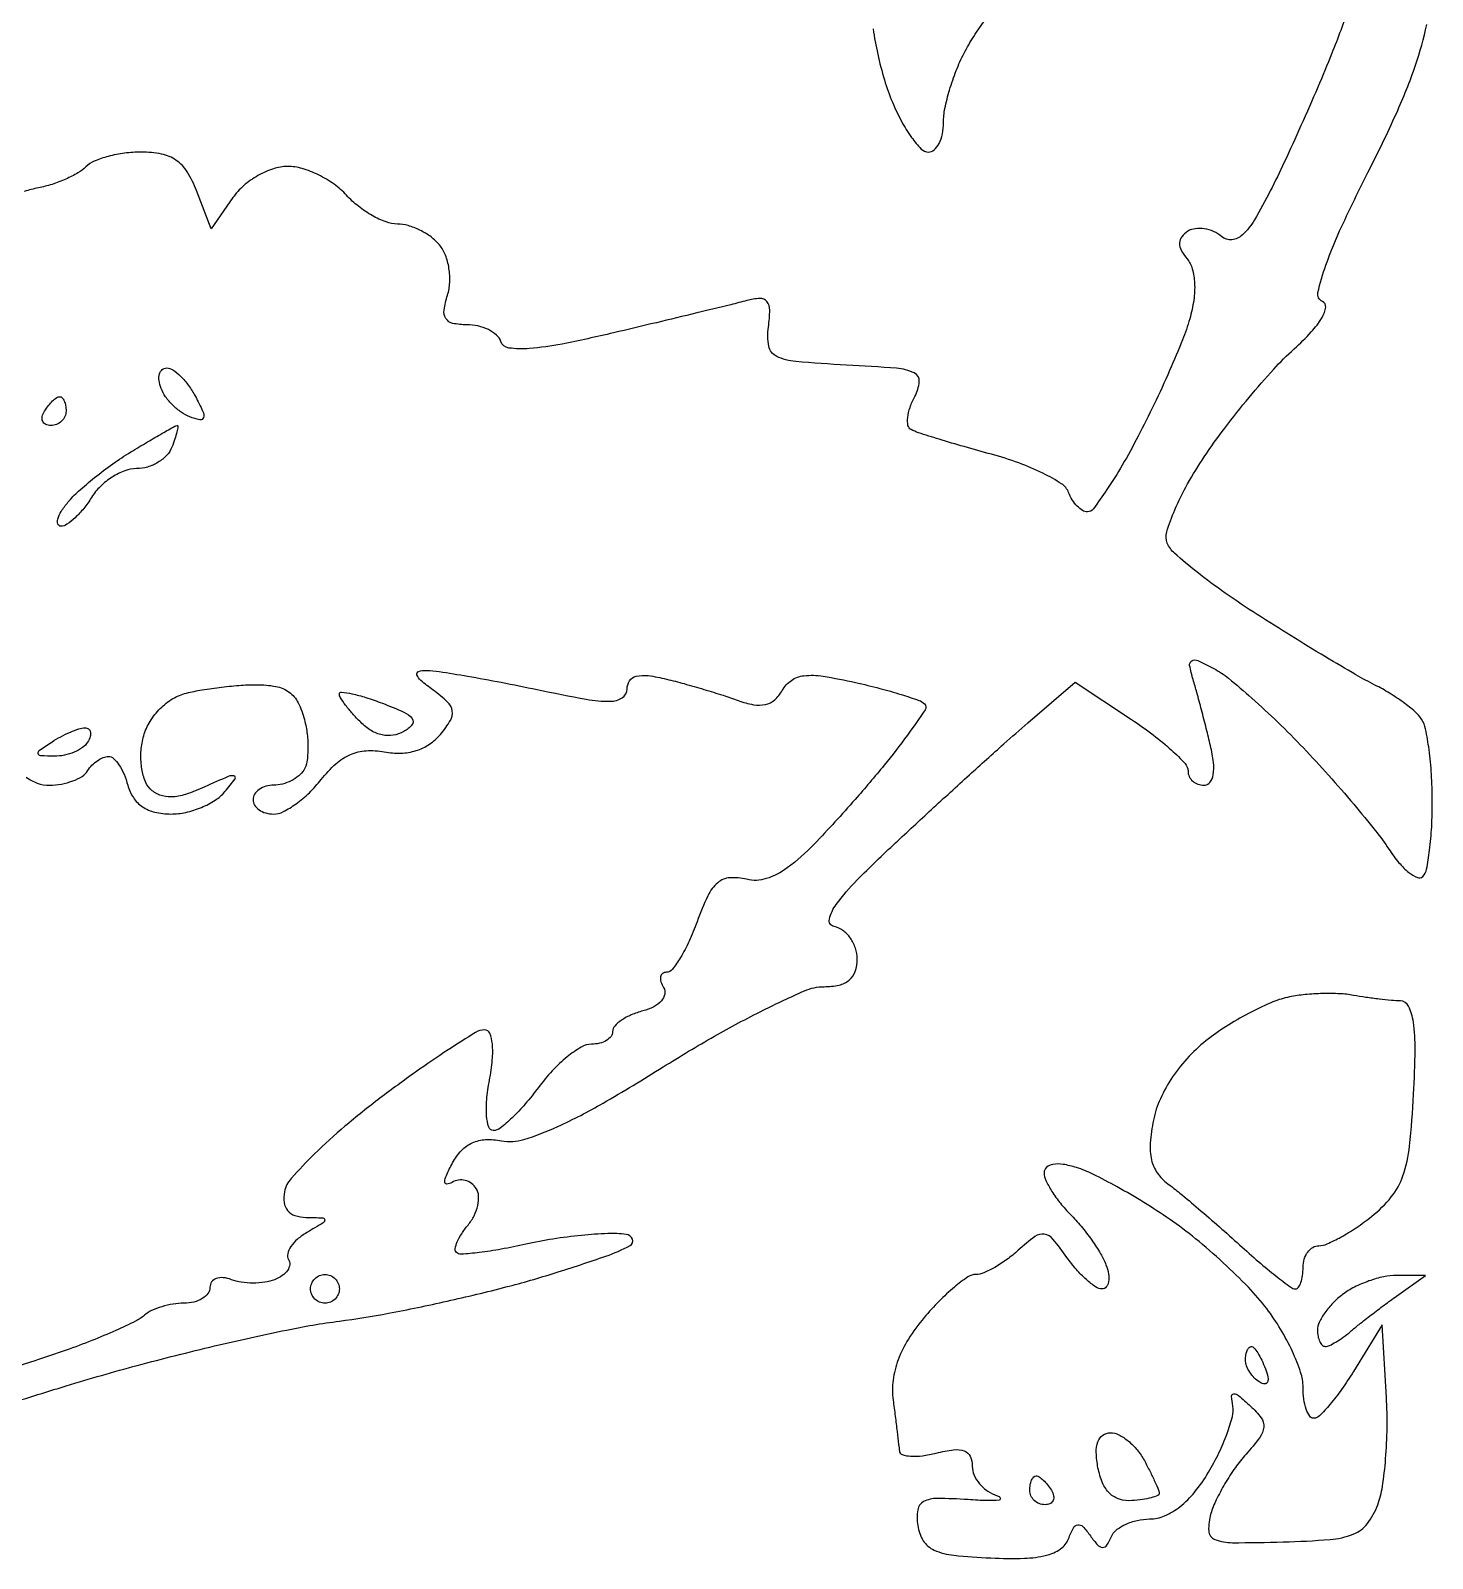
# Model space of a CAD drawing. Extents: x 0 to 102, y 0 to 135.
# Drawn here: x 26.36 to 34.6, y 86.65 to 95.64 of the extents above; entities that cross this region are included whole.
import ezdxf

# ---------------------------------------------------------------- set-up
doc = ezdxf.new("R2010")
doc.units = 0
doc.header["$MEASUREMENT"] = 0

msp = doc.modelspace()

# ---------------------------------------------------------------- linework, layer by layer
for points in [[(34.10913, 95.773097, -0.014407), (34.009227, 95.50188, -0.005794), (33.926372, 95.302206, -0.003944), (33.827711, 95.076938, -0.003975), (33.729057, 94.861055, -0.007975), (33.647102, 94.692491, -0.015895), (33.55401, 94.5222, -0.071698), (33.483332, 94.433939, -0.166225), (33.421614, 94.406156, -0.19914), (33.361176, 94.424824, 0.069359), (33.313759, 94.454172, 0.065485), (33.259192, 94.470156, 0.069991), (33.206041, 94.470922, 0.107468), (33.162798, 94.455651, 0.088477), (33.127043, 94.423649, 0.158991), (33.113717, 94.387017, 0.130687), (33.123561, 94.344274, 0.051664), (33.157363, 94.293733, -0.106174), (33.188641, 94.233824, -0.056082), (33.201861, 94.15062, -0.047537), (33.196931, 94.051062, -0.033758), (33.173398, 93.941714, -0.02531), (33.130651, 93.816947, -0.008164), (33.055057, 93.63665, -0.008118), (32.964295, 93.438528, -0.009018), (32.87016, 93.25035, -0.011017), (32.776312, 93.080149, -0.016633), (32.686515, 92.936669, -0.011459), (32.607031, 92.82424, -0.23744), (32.571185, 92.8062, -0.140351), (32.542472, 92.814422, -0.060796), (32.511268, 92.839614, -0.053447), (32.482492, 92.876435, -0.047575), (32.460853, 92.919949, 0.160007), (32.419468, 92.970737, 0.02744), (32.30972, 93.03283, 0.027485), (32.167662, 93.093738, 0.021477), (32.007652, 93.144492, -0.003606), (31.846146, 93.189435, -0.004764), (31.6997, 93.232842, -0.00347), (31.57776, 93.271181, -0.045941), (31.534421, 93.289677, -0.226228), (31.516282, 93.314522, -0.074571), (31.514574, 93.360914, -0.056863), (31.528179, 93.420174, -0.03805), (31.556277, 93.483891, 0.101639), (31.582485, 93.572097, 0.316177), (31.552996, 93.622866, 0.088729), (31.449346, 93.649897, 0.006509), (31.154656, 93.669107, -0.007875), (30.855895, 93.689402, -0.092597), (30.743988, 93.720162, -0.23679), (30.698017, 93.780275, -0.08198), (30.695291, 93.892659, 0.030597), (30.703128, 93.992729, 0.176916), (30.686063, 94.042032, 0.237014), (30.64497, 94.060478, 0.055955), (30.568391, 94.048488, -0.006474), (30.474416, 94.024076, -0.00085), (30.27405, 93.975148, -0.000988), (30.036193, 93.917991, -0.000827), (29.783606, 93.858262, -0.008193), (29.481543, 93.792565, -0.030597), (29.289049, 93.766106, -0.050635), (29.168312, 93.769217, -0.288124), (29.120906, 93.808183, 0.132708), (29.096074, 93.845623, 0.06693), (29.048572, 93.877266, 0.059195), (28.987067, 93.898728, 0.054422), (28.920449, 93.906, -0.051217), (28.839611, 93.914302, -0.199784), (28.798968, 93.942052, -0.181663), (28.787791, 93.992519, -0.041493), (28.807589, 94.07926, 0.065242), (28.821074, 94.15464, 0.051047), (28.816478, 94.237709, 0.052308), (28.795608, 94.315597, 0.081783), (28.760631, 94.37536, 0.060528), (28.710882, 94.422375, 0.043988), (28.645822, 94.462116, 0.0446), (28.576214, 94.489216, 0.070651), (28.512953, 94.4982, -0.089048), (28.446164, 94.51019, -0.04), (28.365052, 94.547902, -0.037937), (28.283454, 94.602656, -0.042122), (28.2141, 94.6674, 0.054366), (28.141241, 94.732159, 0.041017), (28.049089, 94.786897, 0.041957), (27.952681, 94.824307, 0.071692), (27.867385, 94.8366, 0.079932), (27.783852, 94.82316, 0.049675), (27.69294, 94.782744, 0.048435), (27.608828, 94.723407, 0.062232), (27.545379, 94.653261), (27.416963, 94.469922), (27.331176, 94.695561, 0.048698), (27.277202, 94.804325, 0.101755), (27.212317, 94.872488, 0.10242), (27.126099, 94.909254, 0.049781), (27.006414, 94.9212, 0.032597), (26.908577, 94.914815, 0.032409), (26.812206, 94.895767, 0.034197), (26.730516, 94.867942, 0.097491), (26.68086, 94.83462, -0.065236), (26.634182, 94.798758, -0.026994), (26.563086, 94.762567, -0.026146), (26.481662, 94.731491, -0.030524), (26.401508, 94.710915, 0.033405), (26.318523, 94.689102, 0.023484)], [(26.185493, 87.548812, -0.003086), (26.5644, 87.667374, -0.008934), (26.983369, 87.787494, -0.007184), (27.437895, 87.902092, -0.007271), (27.861023, 87.995855, -0.018386), (28.1718, 88.048166, 0.014274), (28.460597, 88.094338, 0.008172), (28.8063, 88.165651, 0.008158), (29.151863, 88.248785, 0.013425), (29.4408, 88.331636, 0.006099), (29.739729, 88.430134, 0.041587), (29.881793, 88.492493, 0.377641), (29.895481, 88.529774, 0.276925), (29.858819, 88.558239, 0.03991), (29.750156, 88.5626, 0.014512), (29.596236, 88.552011, 0.014283), (29.427758, 88.530623, 0.016546), (29.268913, 88.500415, -0.010348), (29.123247, 88.470839, -0.015453), (28.994753, 88.451587, -0.01039), (28.888956, 88.441288, -0.21881), (28.859988, 88.452012, -0.249394), (28.853249, 88.474065, -0.052622), (28.865449, 88.513872, -0.043571), (28.891198, 88.56219, -0.029013), (28.928428, 88.61275, 0.057267), (28.964048, 88.667318, 0.060554), (28.985552, 88.727545, 0.067754), (28.990467, 88.784105, 0.126915), (28.976937, 88.827674, 0.096197), (28.949134, 88.857797, 0.097232), (28.912177, 88.875185, 0.098585), (28.871824, 88.877179, 0.101954), (28.834314, 88.863471, -0.119034), (28.80451, 88.853706, -0.445189), (28.791871, 88.865671, -0.101718), (28.800969, 88.904941, -0.015252), (28.837164, 88.977832, -0.065642), (28.889618, 89.05092, -0.098516), (28.953286, 89.096451, -0.095395), (29.031106, 89.115017, -0.058282), (29.125582, 89.10816, 0.12375), (29.256258, 89.115665, 0.031248), (29.456627, 89.19248, 0.023713), (29.72252, 89.329552, 0.009314), (30.075846, 89.542319, -0.010756), (30.378022, 89.7231, -0.013767), (30.6641, 89.875726, -0.01166), (30.907612, 89.990143, -0.104358), (31.022568, 90.0144, 0.053472), (31.11098, 90.023882, 0.121335), (31.170969, 90.053244, 0.13913), (31.205509, 90.103987, 0.080463), (31.2174, 90.177397, 0.079026), (31.207167, 90.241734, 0.0764), (31.177443, 90.300548, 0.080856), (31.13333, 90.344979, 0.107707), (31.081376, 90.367747, -0.425767), (31.053846, 90.410954, -0.099343), (31.094389, 90.49803, -0.037476), (31.217457, 90.641582, -0.008949), (31.443452, 90.8604, -0.001998), (31.654629, 91.056096, -0.001741), (31.877263, 91.259336, -0.001751), (32.079917, 91.441757, -0.00518), (32.220796, 91.565079), (32.50004, 91.804458), (32.83162, 91.585029, -0.016281), (32.958626, 91.494901, -0.022601), (33.065798, 91.405558, -0.020131), (33.145823, 91.326335, -0.189773), (33.1632, 91.2822, 0.111667), (33.170395, 91.250384, 0.100094), (33.190745, 91.223299, 0.094537), (33.221167, 91.205129, 0.087698), (33.256971, 91.1988, 0.22886), (33.291955, 91.215698, 0.127628), (33.311538, 91.259908, 0.071364), (33.313036, 91.332614, 0.02807), (33.295254, 91.43145, 0.003174), (33.270623, 91.531891, 0.002432), (33.242468, 91.641382, 0.002458), (33.215112, 91.74361, 0.005816), (33.193477, 91.819411, -0.024831), (33.172965, 91.903231, -0.327006), (33.185832, 91.930438, -0.235919), (33.2209, 91.931617, -0.015409), (33.31462, 91.885115, -0.04793), (33.401583, 91.827243, -0.010519), (33.538596, 91.710896, -0.010856), (33.691896, 91.569008, -0.010239), (33.841975, 91.417859, -0.007855), (33.990236, 91.257321, -0.007164), (34.13808, 91.087257, -0.007185), (34.265825, 90.931504, -0.022998), (34.344567, 90.822723, 0.028912), (34.403376, 90.74347, 0.049546), (34.462095, 90.685891, 0.069623), (34.512194, 90.656026, 0.304942), (34.544318, 90.662318, 0.150617), (34.56662, 90.704493, 0.015668), (34.584252, 90.816534, 0.018338), (34.596434, 90.954478, 0.013689), (34.600105, 91.10715, 0.014598), (34.595051, 91.262428, 0.01737), (34.580932, 91.408342, 0.016325), (34.560919, 91.529392, 0.098374), (34.536655, 91.587985, 0.067498), (34.49872, 91.63093, 0.020551), (34.43063, 91.685029, 0.020167), (34.348527, 91.739998, 0.020732), (34.263, 91.787633, -0.014404), (34.150775, 91.848291, -0.00365), (33.97213, 91.953354, -0.00372), (33.769736, 92.076434, -0.003753), (33.569806, 92.202148, -0.011169), (33.381916, 92.328267, -0.014494), (33.21586, 92.452545, -0.012165), (33.084103, 92.562578, -0.114213), (33.041305, 92.62212, -0.176447), (33.038221, 92.688396, -0.025497), (33.085879, 92.817435, -0.02631), (33.160991, 92.970043, -0.01975), (33.258774, 93.12972, -0.015302), (33.379258, 93.298636, -0.011129), (33.523035, 93.479211, -0.011262), (33.667245, 93.64456, -0.024107), (33.787275, 93.763981, 0.022033), (33.888333, 93.863696, 0.052734), (33.951374, 93.947899, 0.098572), (33.973096, 94.009154, 0.3428), (33.953698, 94.043332, -0.366104), (33.927126, 94.095024, -0.028235), (33.974186, 94.256529, -0.024083), (34.068081, 94.486161, -0.00888), (34.221598, 94.800697, 0.011848), (34.388619, 95.148114, 0.023484), (34.501269, 95.432235, 0.029589), (34.567579, 95.670571, 0.051082)], [(31.310692, 95.645219, 0.018459), (31.338009, 95.497136, 0.018234), (31.377627, 95.345648, 0.025885), (31.424583, 95.214583, 0.024104), (31.478025, 95.102228, 0.033122), (31.537277, 95.007381, 0.034851), (31.594115, 94.939113, 0.204489), (31.636083, 94.9212, 0.187147), (31.670032, 94.934368, 0.089475), (31.698881, 94.972137, 0.069301), (31.718441, 95.028244, 0.049305), (31.725, 95.094601, -0.050707), (31.733436, 95.177568, -0.021596), (31.760638, 95.285983, -0.021102), (31.799873, 95.400075, -0.025963), (31.846322, 95.502613, -0.022742), (31.902946, 95.600887, -0.017825), (31.972815, 95.702175, -0.01816)], [(26.330567, 91.246177, 0.082154), (26.395046, 91.210976, 0.084142), (26.466887, 91.1988, 0.044827), (26.536609, 91.205063, 0.045361), (26.603811, 91.223651, 0.04943), (26.658983, 91.250937, 0.115295), (26.6913, 91.2834, -0.053813), (26.716473, 91.315761, -0.04903), (26.748713, 91.343149, -0.052251), (26.782808, 91.361855, -0.099678), (26.813326, 91.368, -0.189914), (26.843211, 91.356224, -0.05687), (26.875577, 91.318298, -0.048043), (26.905251, 91.263569, -0.036276), (26.927313, 91.1988, 0.082712), (26.960054, 91.125646, 0.09933), (27.013195, 91.072344, 0.090324), (27.087094, 91.040336, 0.057207), (27.180621, 91.0296, 0.054958), (27.26868, 91.039309, 0.043128), (27.360347, 91.06825, 0.044428), (27.441849, 91.110765, 0.077267), (27.498878, 91.161173, 0.013796), (27.558237, 91.236851, 0.539678), (27.552067, 91.253639, 0.161248), (27.518633, 91.25059, 0.004211), (27.380042, 91.188848, -0.027182), (27.267707, 91.144867, -0.071368), (27.182702, 91.12972, -0.10132), (27.115515, 91.141123, -0.104207), (27.058979, 91.177981, -0.111608), (27.027047, 91.228564, -0.051416), (27.008581, 91.304662, -0.047349), (27.005012, 91.392293, -0.04803), (27.018049, 91.478597, -0.069034), (27.052327, 91.563491, -0.05832), (27.110065, 91.641346, -0.059459), (27.182842, 91.702322, -0.07937), (27.261425, 91.737436, -0.022678), (27.351246, 91.757188, -0.011911), (27.46438, 91.773973, -0.011826), (27.58134, 91.785687, -0.017794), (27.683738, 91.789845, -0.047129), (27.798027, 91.779624, -0.111689), (27.876066, 91.746092, -0.118266), (27.929385, 91.683691, -0.056492), (27.966653, 91.584308, -0.031921), (27.982431, 91.498616, -0.032431), (27.987059, 91.412069, -0.034264), (27.981021, 91.336682, -0.101636), (27.963272, 91.288208, -0.084279), (27.933152, 91.253987, -0.053433), (27.888436, 91.225064, -0.051925), (27.836837, 91.205429, -0.065055), (27.786107, 91.1988, 0.067639), (27.739509, 91.192467, 0.08433), (27.70001, 91.173949, 0.09965), (27.673596, 91.146461, 0.142666), (27.6642, 91.1142, 0.141383), (27.673508, 91.081939, 0.0998), (27.699673, 91.054451, 0.084771), (27.738802, 91.035936, 0.068313), (27.78496, 91.0296, 0.118561), (27.842301, 91.043391, 0.038598), (27.917104, 91.08917, 0.035966), (27.995285, 91.154788, 0.033543), (28.065237, 91.232393, -0.042637), (28.151352, 91.32451, -0.080441), (28.236604, 91.379552, -0.088674), (28.328981, 91.401755, -0.062049), (28.436072, 91.39479, 0.055345), (28.533212, 91.387168, 0.067323), (28.623142, 91.402301, 0.071172), (28.701807, 91.439649, 0.073308), (28.765952, 91.497252, 0.036396), (28.825189, 91.580234, 0.179061), (28.83603, 91.635755, 0.165788), (28.808416, 91.687512, 0.03019), (28.723487, 91.757855, -0.016099), (28.651313, 91.814283, -0.138329), (28.628417, 91.847742, -0.424468), (28.638637, 91.867487, -0.076344), (28.68438, 91.873837, -0.035174), (28.759196, 91.867479, -0.004051), (28.925806, 91.840044, -0.004865), (29.123661, 91.80383, -0.00395), (29.33505, 91.761274, 0.006563), (29.623499, 91.704771, 0.046707), (29.765228, 91.692414, 0.141702), (29.835693, 91.713282, 0.255703), (29.8638, 91.764648, -0.152857), (29.878816, 91.812618, -0.182033), (29.917617, 91.839389, -0.095144), (29.987135, 91.843153, -0.025459), (30.09645, 91.822524, -0.007867), (30.199216, 91.795937, -0.005268), (30.31594, 91.762445, -0.005305), (30.428375, 91.727593, -0.010405), (30.51695, 91.697057, 0.042946), (30.607829, 91.672202, 0.101192), (30.677774, 91.673641, 0.124866), (30.732351, 91.701413, 0.085565), (30.776312, 91.755673, -0.114816), (30.830688, 91.815365, -0.124516), (30.904265, 91.842688, -0.067658), (31.016878, 91.839614, -0.014655), (31.208399, 91.802441, -0.008524), (31.349787, 91.768132, -0.011523), (31.476264, 91.732015, -0.00865), (31.579852, 91.69786, -0.112876), (31.613941, 91.676459, -0.360314), (31.617202, 91.641774, -0.007866), (31.512511, 91.493149, -0.014235), (31.376101, 91.31661, -0.008664), (31.205504, 91.115569, -0.010096), (30.964899, 90.852686, -0.04371), (30.806279, 90.712986, -0.080989), (30.682288, 90.649523, -0.139746), (30.567305, 90.64564, 0.077033), (30.468133, 90.654608, 0.162715), (30.397429, 90.625859, 0.106124), (30.339248, 90.549412, 0.023033), (30.27536, 90.395318, -0.020276), (30.229029, 90.281806, -0.029307), (30.178359, 90.186043, -0.028993), (30.12997, 90.1158, -0.231401), (30.095612, 90.099, 0.159169), (30.072717, 90.091522, 0.191164), (30.060733, 90.072476, 0.126247), (30.062698, 90.043306, 0.058848), (30.078819, 90.008706, -0.189716), (30.085692, 89.970632, -0.133697), (30.066085, 89.931274, -0.092644), (30.020915, 89.896361, -0.054424), (29.956912, 89.871939, 0.037015), (29.888887, 89.848656, 0.048737), (29.831403, 89.817165, 0.057769), (29.791624, 89.782697, 0.187505), (29.7792, 89.750733, -0.163084), (29.769648, 89.722226, -0.096061), (29.742667, 89.697953, -0.077318), (29.702399, 89.681553, -0.058172), (29.654833, 89.676, 0.135636), (29.594508, 89.659329, 0.035923), (29.511878, 89.601446, 0.033717), (29.423796, 89.519341, 0.029124), (29.342823, 89.4222, -0.018463), (29.265256, 89.325006, -0.024482), (29.187357, 89.242954, -0.023184), (29.118063, 89.182662, -0.169003), (29.077075, 89.1684, -0.329995), (29.050439, 89.188128, -0.055003), (29.037919, 89.254688, -0.041709), (29.038619, 89.350081, -0.023689), (29.054518, 89.4645, 0.022538), (29.071478, 89.584523, 0.047437), (29.071526, 89.678559, 0.072304), (29.05649, 89.74036, 0.305993), (29.026513, 89.7606, 0.139207), (28.973318, 89.745497, 0.006266), (28.811072, 89.64246, 0.010103), (28.620525, 89.512507, 0.007021), (28.410425, 89.35842, 0.013955), (28.204409, 89.193608, 0.018195), (28.025966, 89.030988, 0.015971), (27.888671, 88.887527, 0.136142), (27.849442, 88.80852, 0.078171), (27.847263, 88.744899, 0.144784), (27.867665, 88.697878, 0.141715), (27.910758, 88.66888, 0.073651), (27.975247, 88.658227, -0.006726), (28.07386, 88.655255, -0.387285), (28.085717, 88.643466, -0.275136), (28.076449, 88.625998, -0.00471), (27.979671, 88.568428, 0.045925), (27.925523, 88.529854, 0.066943), (27.886659, 88.486104, 0.08838), (27.868133, 88.444207, 0.201048), (27.873435, 88.410665, -0.172829), (27.880015, 88.379986, -0.119783), (27.867088, 88.3466, -0.090133), (27.83575, 88.3154, -0.059316), (27.790614, 88.29162, -0.055788), (27.732942, 88.27659, -0.036072), (27.664057, 88.271664, -0.036056), (27.595124, 88.276693, -0.055435), (27.5373, 88.291806, 0.06502), (27.488748, 88.303511, 0.112257), (27.447677, 88.298688, 0.151946), (27.420658, 88.278485, 0.158089), (27.4104, 88.246851, -0.159693), (27.398693, 88.211131, -0.096801), (27.365668, 88.18071, -0.078475), (27.316356, 88.160166, -0.059599), (27.25812, 88.1532, 0.040416), (27.19392, 88.148002, 0.033292), (27.126964, 88.132456, 0.034494), (27.067131, 88.109685, 0.072194), (27.02547, 88.082583, -0.065856), (26.973127, 88.047584, -0.009569), (26.856878, 87.99304, -0.010694), (26.716051, 87.9338, -0.008978), (26.5644, 87.876918, -0.008305), (26.379837, 87.814878, -0.003666), (26.133998, 87.73874, -0.003627)]]:
    msp.add_lwpolyline(points, format="xyb")
for points in [[(27.156279, 93.6522, -0.151837), (27.192758, 93.640861, -0.044796), (27.238351, 93.603057, -0.040449), (27.284698, 93.548932, -0.033985), (27.324781, 93.484904, -0.013753), (27.369025, 93.396471, -0.177404), (27.372117, 93.360281, -0.39387), (27.351329, 93.347408, -0.042636), (27.291999, 93.364545, -0.061951), (27.241782, 93.39134, -0.042002), (27.192046, 93.43305, -0.042098), (27.150137, 93.482319, -0.063658), (27.123496, 93.531841, -0.056939), (27.111599, 93.577924, -0.101552), (27.114074, 93.616845, -0.148003), (27.130077, 93.64238, -0.181228)], [(26.527093, 93.483, -0.210953), (26.541359, 93.476701, -0.081139), (26.553441, 93.458149, -0.061769), (26.561664, 93.430789, -0.042167), (26.5644, 93.3984, -0.105053), (26.557542, 93.36612, -0.099167), (26.538082, 93.338651, -0.09642), (26.509007, 93.32024, -0.093332), (26.474807, 93.3138, -0.108972), (26.444779, 93.320423, -0.182303), (26.426891, 93.338651, -0.161196), (26.424259, 93.366074, -0.082592), (26.4375, 93.3984, -0.029505), (26.460257, 93.430783, -0.035638), (26.485386, 93.458149, -0.038439), (26.509265, 93.477455, -0.151918)], [(27.217395, 93.313484, -0.467289), (27.222407, 93.307695, -0.01839), (27.216152, 93.27643, -0.02118), (27.204551, 93.235555, -0.011874), (27.187194, 93.1869, -0.097756), (27.156685, 93.138379, -0.066866), (27.105969, 93.097277, -0.064083), (27.043654, 93.069483, -0.073018), (26.979066, 93.06, 0.089395), (26.91028, 93.047603, 0.05291), (26.835427, 93.010297, 0.05073), (26.76621, 92.955522, 0.060506), (26.713967, 92.8908, -0.029326), (26.668034, 92.826034, -0.035405), (26.617423, 92.771302, -0.038129), (26.569409, 92.732674, -0.151461), (26.533691, 92.7216, -0.316709), (26.515926, 92.734107, -0.159055), (26.515106, 92.762904, -0.070865), (26.535787, 92.808179, -0.030075), (26.575191, 92.86221, -0.037049), (26.637253, 92.926946, -0.01448), (26.731747, 93.007098, -0.014241), (26.839417, 93.088277, -0.017198), (26.9451, 93.157994, -0.002944), (27.043711, 93.21749, -0.004534), (27.129779, 93.267678, -0.0016), (27.204357, 93.309949, -0.124475)], [(28.424788, 91.68081, -0.014901), (28.551933, 91.628439, -0.126709), (28.599826, 91.590293, -0.34982), (28.598851, 91.554036, -0.090409), (28.550509, 91.514095, -0.088093), (28.488285, 91.49247, -0.092995), (28.423645, 91.494198, -0.084524), (28.359163, 91.520014, -0.059051), (28.297521, 91.568593, -0.015085), (28.249375, 91.619735, -0.019738), (28.20873, 91.669426, -0.017644), (28.178536, 91.71255, -0.14489), (28.1718, 91.735308, -0.450252), (28.18453, 91.746579, -0.022683), (28.246115, 91.73621, -0.023839), (28.327745, 91.714508, -0.013353)], [(26.675143, 91.535905, -0.157323), (26.696748, 91.529383, -0.195945), (26.708122, 91.511968, -0.128516), (26.706387, 91.48493, -0.058538), (26.6913, 91.4526, -0.101161), (26.660876, 91.420281, -0.052761), (26.61235, 91.393232, -0.049393), (26.554557, 91.375075, -0.053738), (26.495957, 91.369295, -0.012098), (26.41538, 91.371976, -0.343021), (26.400636, 91.384863, -0.295079), (26.408503, 91.40443, -0.010223), (26.4798, 91.4526, -0.021347), (26.533407, 91.484085, -0.021318), (26.589528, 91.510899, -0.021733), (26.640406, 91.530029, -0.074451)], [(34.1361, 89.963465, 0.034337), (34.056507, 89.972625, 0.017575), (33.955949, 89.97371, 0.01738), (33.851831, 89.967548, 0.024968), (33.76042, 89.954312, 0.050608), (33.662398, 89.924542, 0.020326), (33.535321, 89.86524, 0.019866), (33.402543, 89.789744, 0.023723), (33.284079, 89.707972, 0.041018), (33.16997, 89.605113, 0.039813), (33.07293, 89.484033, 0.04159), (33.000452, 89.35534, 0.058162), (32.959766, 89.229878, 0.030413), (32.941258, 89.095226, 0.074596), (32.948543, 88.995802, 0.097177), (32.982327, 88.919288, 0.082658), (33.044158, 88.856093, -0.01446), (33.116068, 88.80025, -0.004007), (33.225625, 88.70849, -0.004042), (33.348052, 88.602552, -0.004225), (33.466946, 88.496184, 0.007278), (33.578977, 88.397181, 0.010675), (33.68057, 88.3137, 0.006334), (33.767526, 88.24707, 0.161676), (33.795445, 88.2378, 0.246971), (33.812547, 88.246796, 0.066256), (33.826912, 88.275077, 0.051118), (33.836754, 88.316091, 0.033353), (33.84, 88.3647, -0.071139), (33.846935, 88.413196, -0.086543), (33.867144, 88.454323, -0.100303), (33.897168, 88.481818, -0.136217), (33.932406, 88.4916, 0.105206), (33.981536, 88.502053, 0.021362), (34.061709, 88.541975, 0.021651), (34.152581, 88.597441, 0.018804), (34.242826, 88.663089, 0.056987), (34.358789, 88.777892, 0.086552), (34.427109, 88.901799, 0.056701), (34.465971, 89.077274, 0.012811), (34.490124, 89.382189, 0.009943), (34.498921, 89.644346, 0.038628), (34.488609, 89.806352, 0.074267), (34.460842, 89.89973, 0.288286), (34.412355, 89.930955, -0.01911), (34.359587, 89.933543, -0.007481), (34.287045, 89.940981, -0.007392), (34.208724, 89.951374, -0.009131)], [(32.50755, 88.951011, 0.034766), (32.429118, 88.969698, 0.081264), (32.368976, 88.969831, 0.140868), (32.331697, 88.952287, 0.216033), (32.3172, 88.920301, 0.110974), (32.327305, 88.875334, 0.030238), (32.362588, 88.811138, 0.029024), (32.412575, 88.741273, 0.026588), (32.471713, 88.675487, -0.024054), (32.534854, 88.60596, -0.01873), (32.596797, 88.524771, -0.019089), (32.648888, 88.444586, -0.042909), (32.680558, 88.379387, -0.046423), (32.695785, 88.325131, -0.08536), (32.696267, 88.279391, -0.135153), (32.682565, 88.24939, -0.221959), (32.657742, 88.2378, -0.150315), (32.619701, 88.249501, -0.033193), (32.56529, 88.292005, -0.031676), (32.506489, 88.351688, -0.025907), (32.451346, 88.422328, 0.020524), (32.368927, 88.530283, 0.18483), (32.318002, 88.558914, 0.198868), (32.263038, 88.545114, 0.024247), (32.164937, 88.464628, -0.026247), (32.098044, 88.410193, -0.027797), (32.027045, 88.364179, -0.028863), (31.961882, 88.331754, -0.101351), (31.916209, 88.3224, 0.150354), (31.868156, 88.307616, 0.024177), (31.788887, 88.247942, 0.02487), (31.699728, 88.165981, 0.019552), (31.611357, 88.068927, 0.033869), (31.518802, 87.942462, 0.051314), (31.45814, 87.820499, 0.058093), (31.428554, 87.701126, 0.064604), (31.428808, 87.582477, -0.001056), (31.441002, 87.488509, -0.001217), (31.452226, 87.398825, -0.00109), (31.461388, 87.322775, -0.00709), (31.465371, 87.284438, 0.30161), (31.482413, 87.263156, 0.063749), (31.531616, 87.254081, 0.047177), (31.601211, 87.256813, 0.028107), (31.6827, 87.27246, -0.029369), (31.78488, 87.291813, -0.119747), (31.847251, 87.284931, -0.201065), (31.881678, 87.253172, -0.107629), (31.8942, 87.195675, 0.103664), (31.905302, 87.1427, 0.072784), (31.93769, 87.090868, 0.069065), (31.985664, 87.048015, 0.074856), (32.04225, 87.021255, -0.20614), (32.058549, 87.007557, -0.515938), (32.052527, 86.996193, -0.040489), (31.984601, 86.992799, -0.009197), (31.869335, 86.998498, 0.014529), (31.687259, 87.005555, 0.121582), (31.607703, 86.986735, 0.241974), (31.573456, 86.938937, 0.072373), (31.573235, 86.846496, 0.105057), (31.606011, 86.75711, 0.149254), (31.669583, 86.70206, 0.078964), (31.785351, 86.671293, 0.014923), (32.004101, 86.655447, 0.016932), (32.200732, 86.653754, 0.054398), (32.330307, 86.671214, 0.090885), (32.4131, 86.708575, 0.150934), (32.460024, 86.76829, -0.030454), (32.489495, 86.833011, -0.242028), (32.515646, 86.851199, -0.246224), (32.545324, 86.840363, -0.031385), (32.589214, 86.785543, 0.028774), (32.631511, 86.732145, 0.198905), (32.660965, 86.717892, 0.267623), (32.686203, 86.730554, 0.049377), (32.711391, 86.77845, -0.125127), (32.741222, 86.818986, -0.062123), (32.79554, 86.853293, -0.055817), (32.864306, 86.876672, -0.053372), (32.9376, 86.884735, 0.101764), (33.02579, 86.90314, 0.065657), (33.115628, 86.956955, 0.054783), (33.203096, 87.043533, 0.036176), (33.284058, 87.159685, 0.021802), (33.344983, 87.273136, 0.024571), (33.393177, 87.387098, 0.024865), (33.424207, 87.486969, 0.10827), (33.426412, 87.548507, -0.031029), (33.419512, 87.606788, -0.430655), (33.432587, 87.620614, -0.177252), (33.460236, 87.610494, -0.009729), (33.530744, 87.548507, -0.047339), (33.593421, 87.479248, -0.185961), (33.608688, 87.42477, -0.137957), (33.585196, 87.363966, -0.022277), (33.503864, 87.2649, 0.029121), (33.441677, 87.187005, 0.020337), (33.380546, 87.09264, 0.020585), (33.329189, 86.997048, 0.039564), (33.297529, 86.916084, 0.085281), (33.28504, 86.815481, 0.296232), (33.321474, 86.764728, 0.093831), (33.424805, 86.745385, 0.006454), (33.723363, 86.749852, 0.011946), (33.998597, 86.764111, 0.074811), (34.135551, 86.795455, 0.13587), (34.218051, 86.857449, 0.075638), (34.279365, 86.968283, 0.051608), (34.306947, 87.075768, 0.016914), (34.325604, 87.238378, 0.016649), (34.334239, 87.421492, 0.018072), (34.330259, 87.599815), (34.3053, 88.0263), (34.1361, 87.751885, -0.015528), (34.066665, 87.646728, -0.02191), (33.997964, 87.557922, -0.018995), (33.936928, 87.491109, -0.198586), (33.90345, 87.476935, -0.249786), (33.879094, 87.48965, -0.066191), (33.858638, 87.530127, -0.050938), (33.844621, 87.588947, -0.033054), (33.84, 87.658765, 0.08069), (33.825504, 87.748002, 0.02775), (33.777127, 87.869991, 0.026736), (33.707881, 88.000915, 0.027919), (33.625963, 88.121746, 0.029145), (33.518516, 88.246784, 0.014776), (33.369927, 88.391761, 0.014626), (33.20725, 88.532807, 0.02113), (33.054913, 88.646891, 0.011939), (32.904264, 88.744875, 0.011413), (32.746857, 88.837094, 0.011424), (32.604259, 88.912112, 0.039533)], [(28.0872, 88.3224, -0.099038), (28.119487, 88.315941, -0.097945), (28.146949, 88.297549, -0.097945), (28.165341, 88.270087, -0.099038), (28.1718, 88.2378, -0.099038), (28.165341, 88.205513, -0.097945), (28.146949, 88.178051, -0.097945), (28.119487, 88.159659, -0.099038), (28.0872, 88.1532, -0.099038), (28.054913, 88.159659, -0.097945), (28.027451, 88.178051, -0.097945), (28.009059, 88.205513, -0.099038), (28.0026, 88.2378, -0.099038), (28.009059, 88.270087, -0.097945), (28.027451, 88.297549, -0.097945), (28.054913, 88.315941, -0.099038)], [(34.3899, 88.317019, 0.053604), (34.314348, 88.308896, 0.031572), (34.226913, 88.284005, 0.031282), (34.1417, 88.247677, 0.045973), (34.07265, 88.204633, 0.037549), (34.016, 88.154508, 0.038672), (33.96809, 88.096936, 0.04167), (33.934873, 88.040692, 0.11302), (33.9246, 87.995823, 0.04561), (33.927974, 87.958916, 0.065524), (33.938075, 87.927724, 0.085542), (33.952945, 87.90666, 0.198919), (33.970471, 87.8994, 0.110594), (33.994546, 87.904791, 0.023287), (34.032882, 87.925099, 0.023335), (34.076036, 87.953396, 0.020263), (34.118521, 87.986885, -0.009302), (34.16945, 88.028875, -0.003762), (34.240387, 88.084311, -0.003721), (34.317636, 88.142839, -0.004717), (34.3899, 88.195695), (34.5591, 88.317019)], [(33.534849, 87.8994, -0.2252), (33.550677, 87.89189, -0.029412), (33.57313, 87.860832, -0.029555), (33.596759, 87.818399, -0.020646), (33.61848, 87.768106, -0.036408), (33.63331, 87.719057, -0.155351), (33.630673, 87.688955, -0.32948), (33.613774, 87.678857, -0.1144), (33.585231, 87.688499, -0.061454), (33.553241, 87.714174, -0.051183), (33.526167, 87.748387, -0.053277), (33.507734, 87.785524, -0.088797), (33.5016, 87.819793, -0.039867), (33.504034, 87.850275, -0.059132), (33.511367, 87.876015, -0.077771), (33.522125, 87.893528, -0.219607)], [(32.706655, 87.3918, -0.117864), (32.755976, 87.38001, -0.054306), (32.811616, 87.343731, -0.049521), (32.864604, 87.290757, -0.048832), (32.906423, 87.228162, -0.007032), (32.939969, 87.163306, -0.009564), (32.968274, 87.103821, -0.006859), (32.990191, 87.053574, -0.099723), (32.994, 87.034665, -0.311796), (32.985492, 87.022347, -0.026542), (32.946862, 87.010027, -0.02774), (32.895037, 86.99951, -0.017392), (32.833532, 86.992719, -0.092818), (32.760909, 87.000734, -0.119165), (32.703179, 87.034733, -0.100962), (32.660916, 87.096495, -0.052543), (32.633763, 87.186216, -0.037114), (32.623486, 87.275428, -0.095596), (32.633148, 87.339303, -0.153073), (32.661746, 87.377353, -0.156891)], [(32.269907, 87.138, -0.151918), (32.287735, 87.132455, -0.038439), (32.311614, 87.113149, -0.035638), (32.336743, 87.085783, -0.029505), (32.3595, 87.0534, -0.082592), (32.372741, 87.021074, -0.161196), (32.370109, 86.993651, -0.182303), (32.352221, 86.975423, -0.108972), (32.322193, 86.9688, -0.093332), (32.287993, 86.97524, -0.09642), (32.258918, 86.993651, -0.099167), (32.239458, 87.02112, -0.105053), (32.2326, 87.0534, -0.042167), (32.235336, 87.085789, -0.061769), (32.243559, 87.113149, -0.081139), (32.255641, 87.131701, -0.210953)]]:
    msp.add_lwpolyline(points, format="xyb", close=True)

doc.saveas('drawing.dxf')
